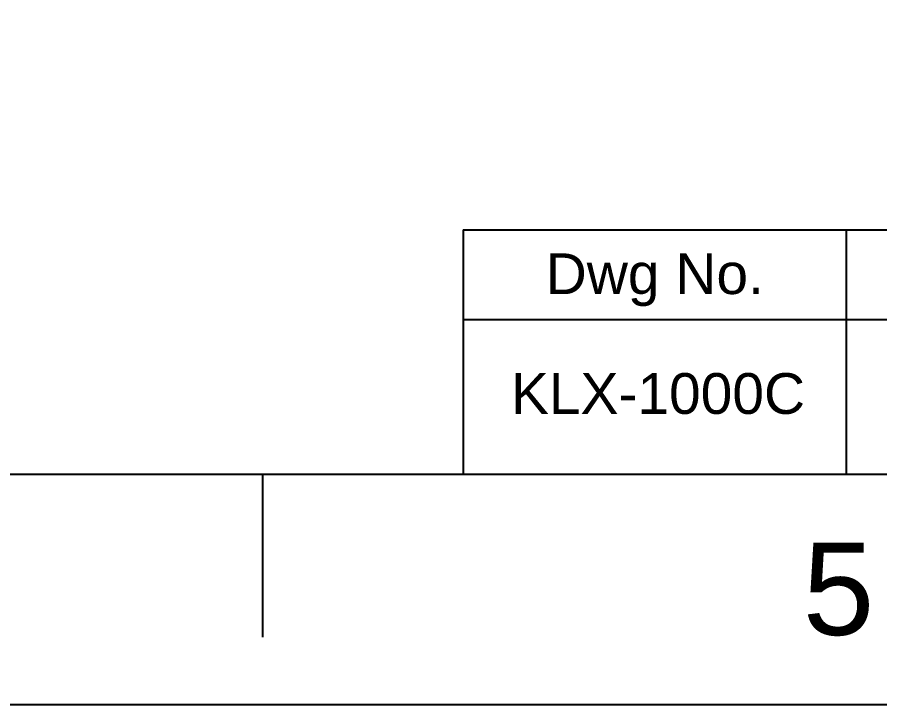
# Model space of a CAD drawing. Header units: millimetres. Extents: x 4812 to 5406, y -603 to -183.
# Drawn here: x 5094.4 to 5147.3, y -603.4 to -561.3 of the extents above; entities that cross this region are included whole.
import ezdxf

# ---------------------------------------------------------------- set-up
doc = ezdxf.new("R2010")
doc.units = ezdxf.units.MM
doc.header["$LTSCALE"] = 0.1
doc.layers.add('FORM', color=7, linetype='Continuous')
doc.layers.add('TEXT', color=2, linetype='Continuous', lineweight=15)
doc.styles.get("Standard").update_dxf_attribs({"font": 'arial.ttf'})

msp = doc.modelspace()

# ---------------------------------------------------------------- linework, layer by layer
at = {"layer": 'FORM'}
for p, q in [((5121.749, -574.303), (5392.295, -574.303)), ((5121.749, -574.303), (5121.749, -589.305)), ((5145.253, -574.303), (5145.253, -589.305)), ((5121.749, -579.804), (5332.285, -579.804)), ((4826.541, -589.305), (5392.295, -589.305)), ((5109.418, -589.305), (5109.418, -599.307))]:
    msp.add_line(p, q, dxfattribs=at)
msp.add_lwpolyline([(4812.398, -183.377), (5406.439, -183.377), (5406.439, -603.449), (4812.398, -603.449)], close=True, dxfattribs=at)

# ---------------------------------------------------------------- texts
at = {"layer": 'FORM', "insert": (5144.778, -596.377), "char_height": 5.658, "attachment_point": 5}
msp.add_mtext_dynamic_manual_height_columns('5', width=50.00857, gutter_width=12.502, heights=[0], dxfattribs=at)
at = {"layer": 'TEXT', "char_height": 2.5004, "attachment_point": 5}
for s, insert in [('Dwg No.', (5133.501, -577.371)), ('KLX-1000C', (5133.697, -584.364))]:
    msp.add_mtext_dynamic_manual_height_columns(s, width=23.50403, gutter_width=12.502, heights=[0], dxfattribs=dict(at, insert=insert))

doc.saveas('drawing.dxf')
